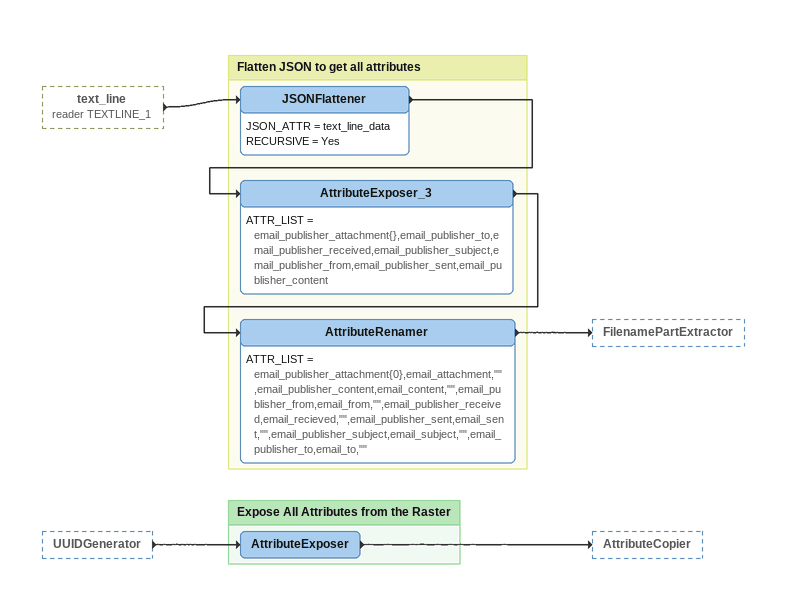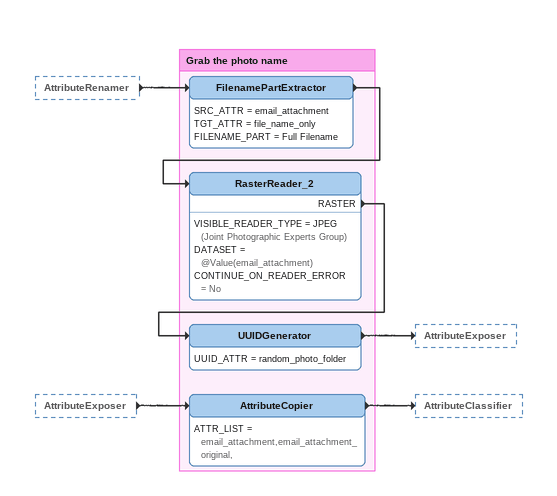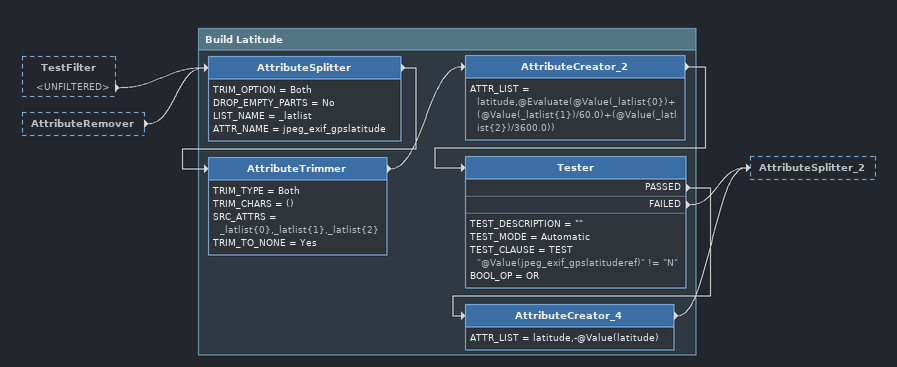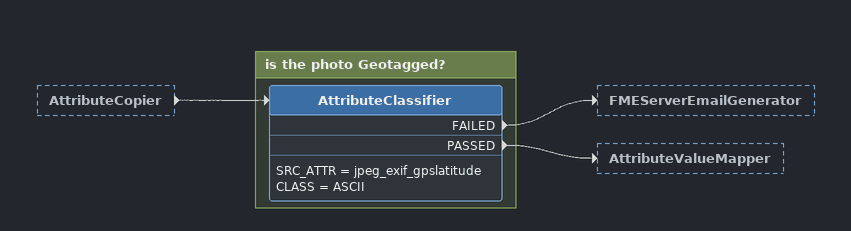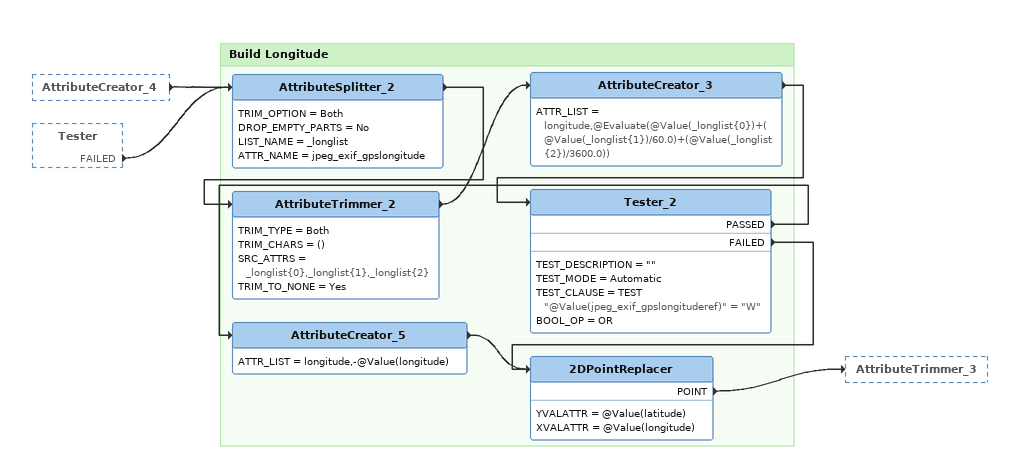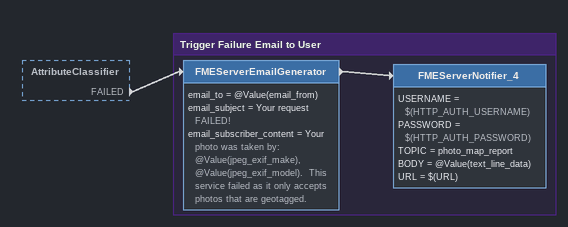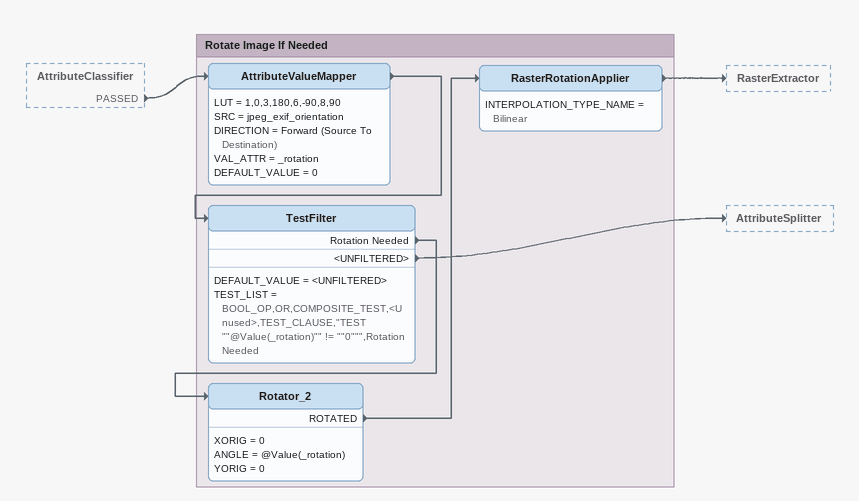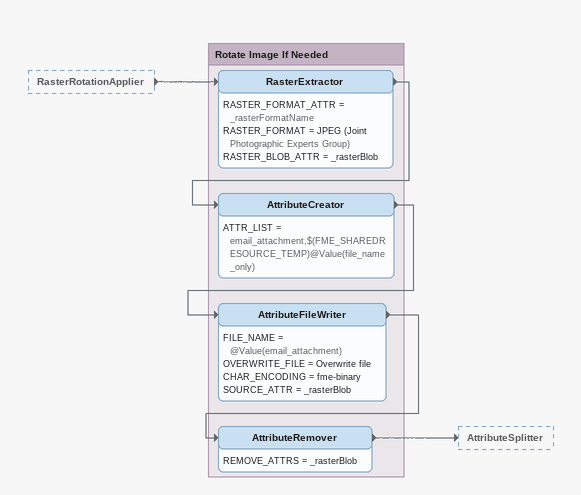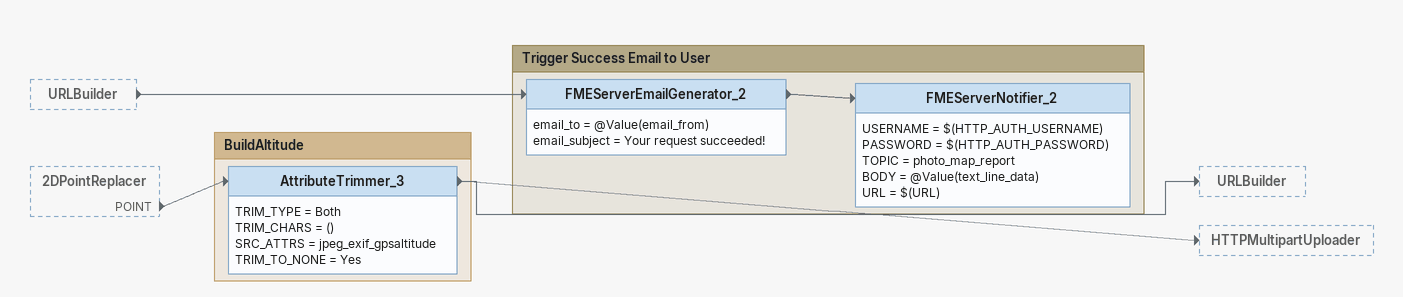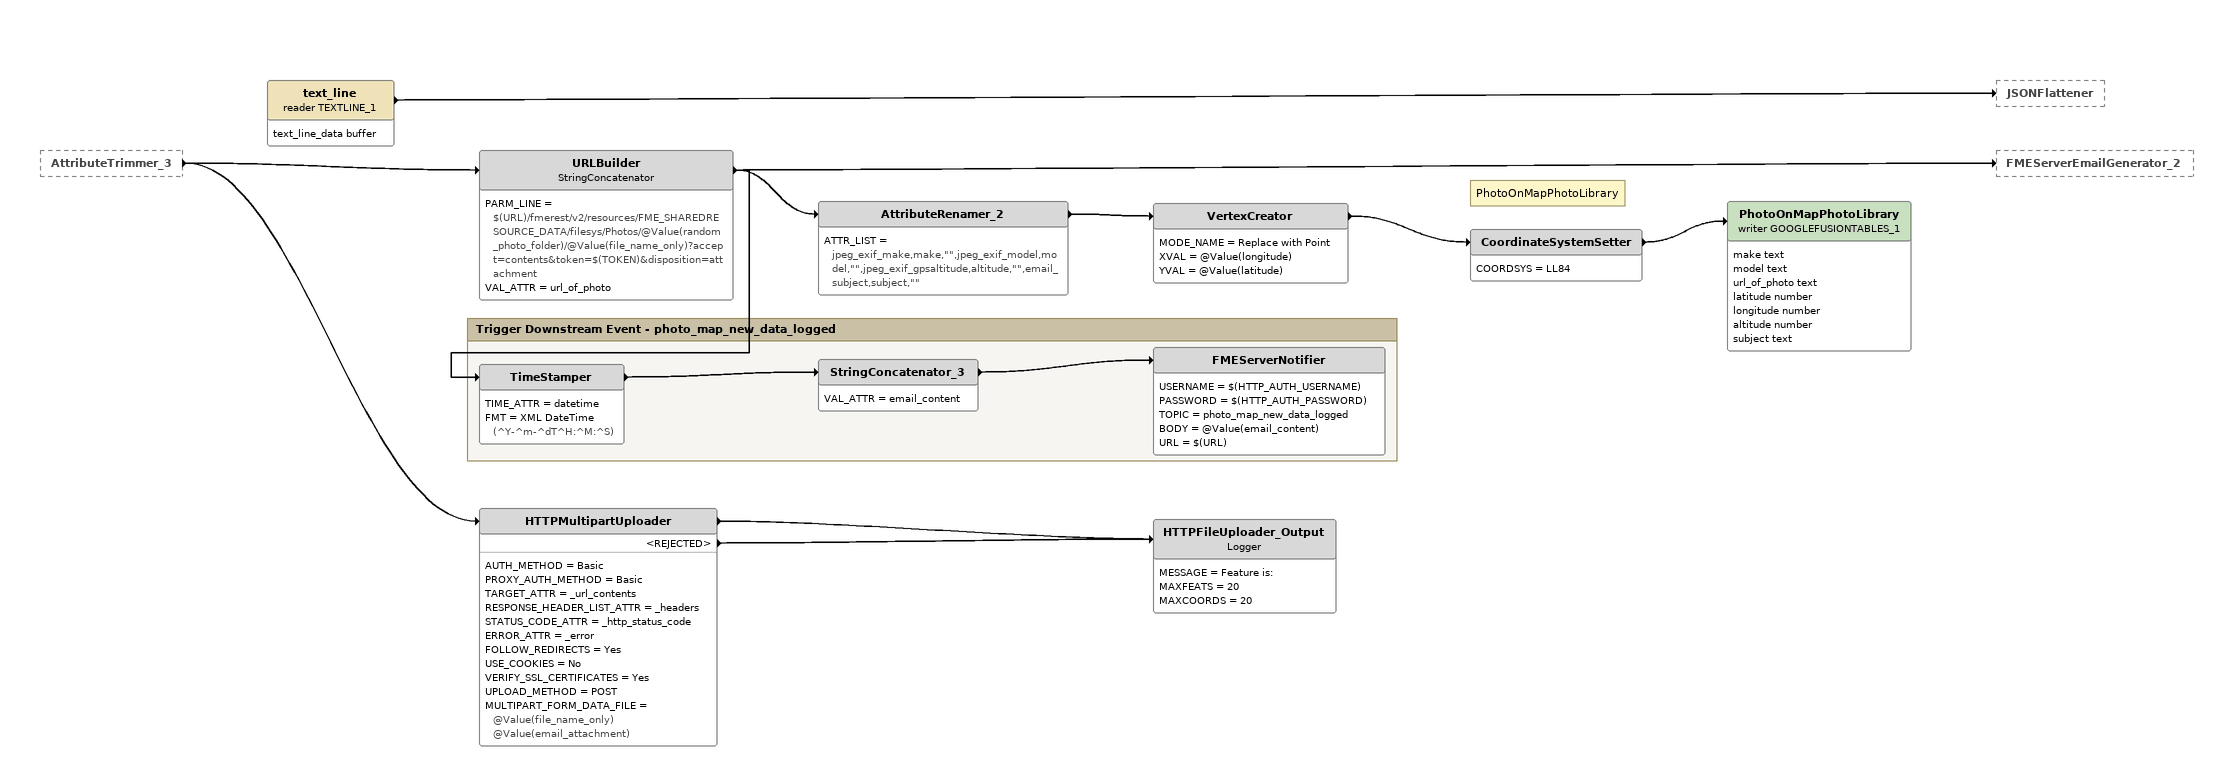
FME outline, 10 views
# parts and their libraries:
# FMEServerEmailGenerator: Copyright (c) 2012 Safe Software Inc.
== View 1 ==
text_line (reader TEXTLINE_1) [outside]
    -> JSONFlattener
UUIDGenerator [outside]
    -> AttributeExposer

Bookmark: Flatten JSON to get all attributes
JSONFlattener
    JSON_ATTR = text_line_data
    RECURSIVE = Yes
    -> AttributeExposer_3
AttributeExposer_3
    ATTR_LIST = email_publisher_attachment{},email_publisher_to,email_publisher_received,email_publisher_subject,email_publisher_from,email_publisher_sent,email_publisher_content
    -> AttributeRenamer
AttributeRenamer
    ATTR_LIST = email_publisher_attachment{0},email_attachment,"",email_publisher_content,email_content,"",email_publisher_from,email_from,"",email_publisher_received,email_recieved,"",email_publisher_sent,email_sent,"",email_publisher_subject,email_subject,"",email_publisher_to,email_to,""
    -> FilenamePartExtractor

Bookmark: Expose All Attributes from the Raster
AttributeExposer
    -> AttributeCopier

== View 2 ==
AttributeRenamer [outside]
    -> FilenamePartExtractor
AttributeExposer [outside]
    -> AttributeCopier

Bookmark: Grab the photo name
FilenamePartExtractor
    SRC_ATTR = email_attachment
    TGT_ATTR = file_name_only
    FILENAME_PART = Full Filename
    -> RasterReader_2
RasterReader_2
    VISIBLE_READER_TYPE = JPEG (Joint Photographic Experts Group)
    DATASET = @Value(email_attachment)
    CONTINUE_ON_READER_ERROR = No
    RASTER -> UUIDGenerator
UUIDGenerator
    UUID_ATTR = random_photo_folder
    -> AttributeExposer
AttributeCopier
    ATTR_LIST = email_attachment,email_attachment_original,
    -> AttributeClassifier

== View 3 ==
TestFilter [outside]
    <UNFILTERED> -> AttributeSplitter
AttributeRemover [outside]
    -> AttributeSplitter

Bookmark: Build Latitude
AttributeSplitter
    TRIM_OPTION = Both
    DROP_EMPTY_PARTS = No
    LIST_NAME = _latlist
    ATTR_NAME = jpeg_exif_gpslatitude
    -> AttributeTrimmer
AttributeTrimmer
    TRIM_TYPE = Both
    TRIM_CHARS = ()
    SRC_ATTRS = _latlist{0},_latlist{1},_latlist{2}
    TRIM_TO_NONE = Yes
    -> AttributeCreator_2
AttributeCreator_2
    ATTR_LIST = latitude,@Evaluate(@Value(_latlist{0})+(@Value(_latlist{1})/60.0)+(@Value(_latlist{2})/3600.0))
    -> Tester
Tester
    TEST_DESCRIPTION = ""
    TEST_MODE = Automatic
    TEST_CLAUSE = TEST "@Value(jpeg_exif_gpslatituderef)" != "N"
    BOOL_OP = OR
    PASSED -> AttributeCreator_4
    FAILED -> AttributeSplitter_2
AttributeCreator_4
    ATTR_LIST = latitude,-@Value(latitude)
    -> AttributeSplitter_2

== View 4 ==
AttributeCopier [outside]
    -> AttributeClassifier

Bookmark: is the photo Geotagged?
AttributeClassifier
    SRC_ATTR = jpeg_exif_gpslatitude
    CLASS = ASCII
    FAILED -> FMEServerEmailGenerator
    PASSED -> AttributeValueMapper

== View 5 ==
AttributeCreator_4 [outside]
    -> AttributeSplitter_2
Tester [outside]
    FAILED -> AttributeSplitter_2

Bookmark: Build Longitude
AttributeSplitter_2
    TRIM_OPTION = Both
    DROP_EMPTY_PARTS = No
    LIST_NAME = _longlist
    ATTR_NAME = jpeg_exif_gpslongitude
    -> AttributeTrimmer_2
AttributeTrimmer_2
    TRIM_TYPE = Both
    TRIM_CHARS = ()
    SRC_ATTRS = _longlist{0},_longlist{1},_longlist{2}
    TRIM_TO_NONE = Yes
    -> AttributeCreator_3
AttributeCreator_3
    ATTR_LIST = longitude,@Evaluate(@Value(_longlist{0})+(@Value(_longlist{1})/60.0)+(@Value(_longlist{2})/3600.0))
    -> Tester_2
Tester_2
    TEST_DESCRIPTION = ""
    TEST_MODE = Automatic
    TEST_CLAUSE = TEST "@Value(jpeg_exif_gpslongituderef)" = "W"
    BOOL_OP = OR
    PASSED -> AttributeCreator_5
    FAILED -> 2DPointReplacer
AttributeCreator_5
    ATTR_LIST = longitude,-@Value(longitude)
    -> 2DPointReplacer
2DPointReplacer
    YVALATTR = @Value(latitude)
    XVALATTR = @Value(longitude)
    POINT -> AttributeTrimmer_3

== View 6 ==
AttributeClassifier [outside]
    FAILED -> FMEServerEmailGenerator

Bookmark: Trigger Failure Email to User
FMEServerEmailGenerator
    email_to = @Value(email_from)
    email_subject = Your request FAILED!
    email_subscriber_content = Your photo was taken by: @Value(jpeg_exif_make), @Value(jpeg_exif_model).  This service failed as it only accepts photos that are geotagged.
    -> FMEServerNotifier_4
FMEServerNotifier_4
    USERNAME = $(HTTP_AUTH_USERNAME)
    PASSWORD = $(HTTP_AUTH_PASSWORD)
    TOPIC = photo_map_report
    BODY = @Value(text_line_data)
    URL = $(URL)

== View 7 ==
AttributeClassifier [outside]
    PASSED -> AttributeValueMapper

Bookmark: Rotate Image If Needed
AttributeValueMapper
    LUT = 1,0,3,180,6,-90,8,90
    SRC = jpeg_exif_orientation
    DIRECTION = Forward (Source To Destination)
    VAL_ATTR = _rotation
    DEFAULT_VALUE = 0
    -> TestFilter
TestFilter
    DEFAULT_VALUE = <UNFILTERED>
    TEST_LIST = BOOL_OP,OR,COMPOSITE_TEST,<Unused>,TEST_CLAUSE,"TEST ""@Value(_rotation)"" != ""0""",Rotation Needed
    Rotation Needed -> Rotator_2
    <UNFILTERED> -> AttributeSplitter
Rotator_2
    XORIG = 0
    ANGLE = @Value(_rotation)
    YORIG = 0
    ROTATED -> RasterRotationApplier
RasterRotationApplier
    INTERPOLATION_TYPE_NAME = Bilinear
    -> RasterExtractor

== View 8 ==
RasterRotationApplier [outside]
    -> RasterExtractor

Bookmark: Rotate Image If Needed
RasterExtractor
    RASTER_FORMAT_ATTR = _rasterFormatName
    RASTER_FORMAT = JPEG (Joint Photographic Experts Group)
    RASTER_BLOB_ATTR = _rasterBlob
    -> AttributeCreator
AttributeCreator
    ATTR_LIST = email_attachment,$(FME_SHAREDRESOURCE_TEMP)@Value(file_name_only)
    -> AttributeFileWriter
AttributeFileWriter
    FILE_NAME = @Value(email_attachment)
    OVERWRITE_FILE = Overwrite file
    CHAR_ENCODING = fme-binary
    SOURCE_ATTR = _rasterBlob
    -> AttributeRemover
AttributeRemover
    REMOVE_ATTRS = _rasterBlob
    -> AttributeSplitter

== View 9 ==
URLBuilder [outside]
    -> FMEServerEmailGenerator_2
2DPointReplacer [outside]
    POINT -> AttributeTrimmer_3

Bookmark: BuildAltitude
AttributeTrimmer_3
    TRIM_TYPE = Both
    TRIM_CHARS = ()
    SRC_ATTRS = jpeg_exif_gpsaltitude
    TRIM_TO_NONE = Yes
    -> URLBuilder
    -> HTTPMultipartUploader

Bookmark: Trigger Success Email to User
FMEServerEmailGenerator_2
    email_to = @Value(email_from)
    email_subject = Your request succeeded!
    -> FMEServerNotifier_2
FMEServerNotifier_2
    USERNAME = $(HTTP_AUTH_USERNAME)
    PASSWORD = $(HTTP_AUTH_PASSWORD)
    TOPIC = photo_map_report
    BODY = @Value(text_line_data)
    URL = $(URL)

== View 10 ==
AttributeTrimmer_3 [outside]
    -> URLBuilder
    -> HTTPMultipartUploader
text_line (reader TEXTLINE_1)
    attributes: text_line_data buffer
    -> JSONFlattener
URLBuilder: StringConcatenator
    PARM_LINE = $(URL)/fmerest/v2/resources/FME_SHAREDRESOURCE_DATA/filesys/Photos/@Value(random_photo_folder)/@Value(file_name_only)?accept=contents&token=$(TOKEN)&disposition=attachment
    VAL_ATTR = url_of_photo
    -> TimeStamper
    -> FMEServerEmailGenerator_2
    -> AttributeRenamer_2
AttributeRenamer_2
    ATTR_LIST = jpeg_exif_make,make,"",jpeg_exif_model,model,"",jpeg_exif_gpsaltitude,altitude,"",email_subject,subject,""
    -> VertexCreator
VertexCreator
    MODE_NAME = Replace with Point
    XVAL = @Value(longitude)
    YVAL = @Value(latitude)
    -> CoordinateSystemSetter
CoordinateSystemSetter
    COORDSYS = LL84
    -> PhotoOnMapPhotoLibrary (writer GOOGLEFUSIONTABLES_1)
Note: PhotoOnMapPhotoLibrary
PhotoOnMapPhotoLibrary (writer GOOGLEFUSIONTABLES_1)
    attributes: make text, model text, url_of_photo text, latitude number, longitude number, altitude number, subject text
HTTPMultipartUploader
    AUTH_METHOD = Basic
    PROXY_AUTH_METHOD = Basic
    TARGET_ATTR = _url_contents
    RESPONSE_HEADER_LIST_ATTR = _headers
    STATUS_CODE_ATTR = _http_status_code
    ERROR_ATTR = _error
    FOLLOW_REDIRECTS = Yes
    USE_COOKIES = No
    VERIFY_SSL_CERTIFICATES = Yes
    UPLOAD_METHOD = POST
    MULTIPART_FORM_DATA_FILE = @Value(file_name_only) @Value(email_attachment)
    -> HTTPFileUploader_Output
    <REJECTED> -> HTTPFileUploader_Output
HTTPFileUploader_Output: Logger
    MESSAGE = Feature is:
    MAXFEATS = 20
    MAXCOORDS = 20

Bookmark: Trigger Downstream Event - photo_map_new_data_logged
TimeStamper
    TIME_ATTR = datetime
    FMT = XML DateTime (^Y-^m-^dT^H:^M:^S)
    -> StringConcatenator_3
StringConcatenator_3
    VAL_ATTR = email_content
    -> FMEServerNotifier
FMEServerNotifier
    USERNAME = $(HTTP_AUTH_USERNAME)
    PASSWORD = $(HTTP_AUTH_PASSWORD)
    TOPIC = photo_map_new_data_logged
    BODY = @Value(email_content)
    URL = $(URL)
